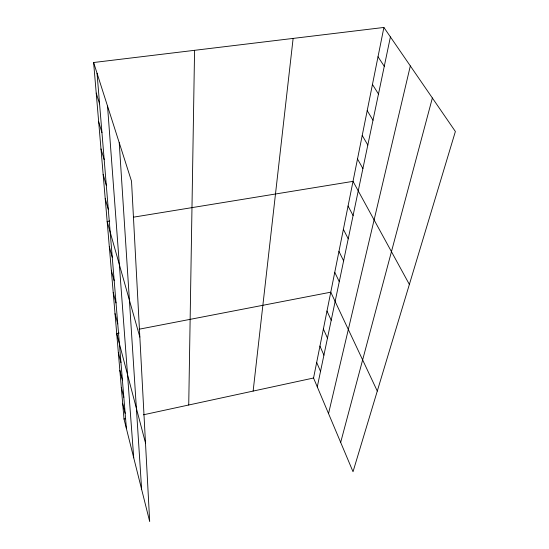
<?xml version="1.0" encoding="UTF-8"?>
<svg xmlns="http://www.w3.org/2000/svg" width="549" height="549" viewBox="0 0 549 549"><rect width="100%" height="100%" fill="white"/><g stroke="black" fill="none" stroke-linecap="round" stroke-linejoin="round"><path stroke-width="0.82" d="M188.726 405.004L194.572 50.316M253.137 391.073L293.125 38.416M383.895 27.45L455.382 131.492L353.021 471.721L313.548 378.014L383.895 27.45L93.618 62.511L123.999 418.997L149.685 521.55L131.527 181.211L93.618 62.511M317.288 386.88L390.408 36.927M328.535 413.589L410.329 65.921M340.675 442.405L432.365 97.99M123.999 418.997L125.618 418.647M143.399 414.804L313.548 378.014M119.195 333.058L116.717 333.538L145.492 442.947M139.034 329.228L330.773 292.185L377.287 391.06M109.697 221.055L107.165 221.467L139.844 337.072M133.332 217.198L353.014 181.355L409.369 284.43M378.014 56.767L384.273 66.299M372.455 84.457L378.481 94.023M367.199 110.644L373.004 120.224M362.223 135.452L367.816 145.039M357.502 158.99L362.903 168.57M348.059 206.033L353.089 215.544M343.379 229.345L348.224 238.815M338.953 251.415L343.626 260.823M334.76 272.331L339.268 281.671M326.984 311.05L331.212 320.252M323.382 329.009L327.472 338.129M319.95 346.11L323.917 355.155M316.677 362.429L320.527 371.385M96.219 93.09L99.568 103.836M98.669 121.844L101.942 132.597M100.982 148.916L104.18 159.67M103.157 174.465L106.293 185.198M105.216 198.614L108.283 209.306M109.306 246.59L112.243 257.158M111.323 270.238L114.192 280.731M113.218 292.542L116.024 302.945M115.016 313.609L117.761 323.917M118.323 352.424L120.952 362.532M119.854 370.342L122.427 380.347M121.302 387.368L123.827 397.263M122.681 403.57L125.158 413.349M97.036 73.223L126.421 428.666M107.542 106.108L133.723 457.832M119.229 142.713L141.628 489.379"/></g></svg>
